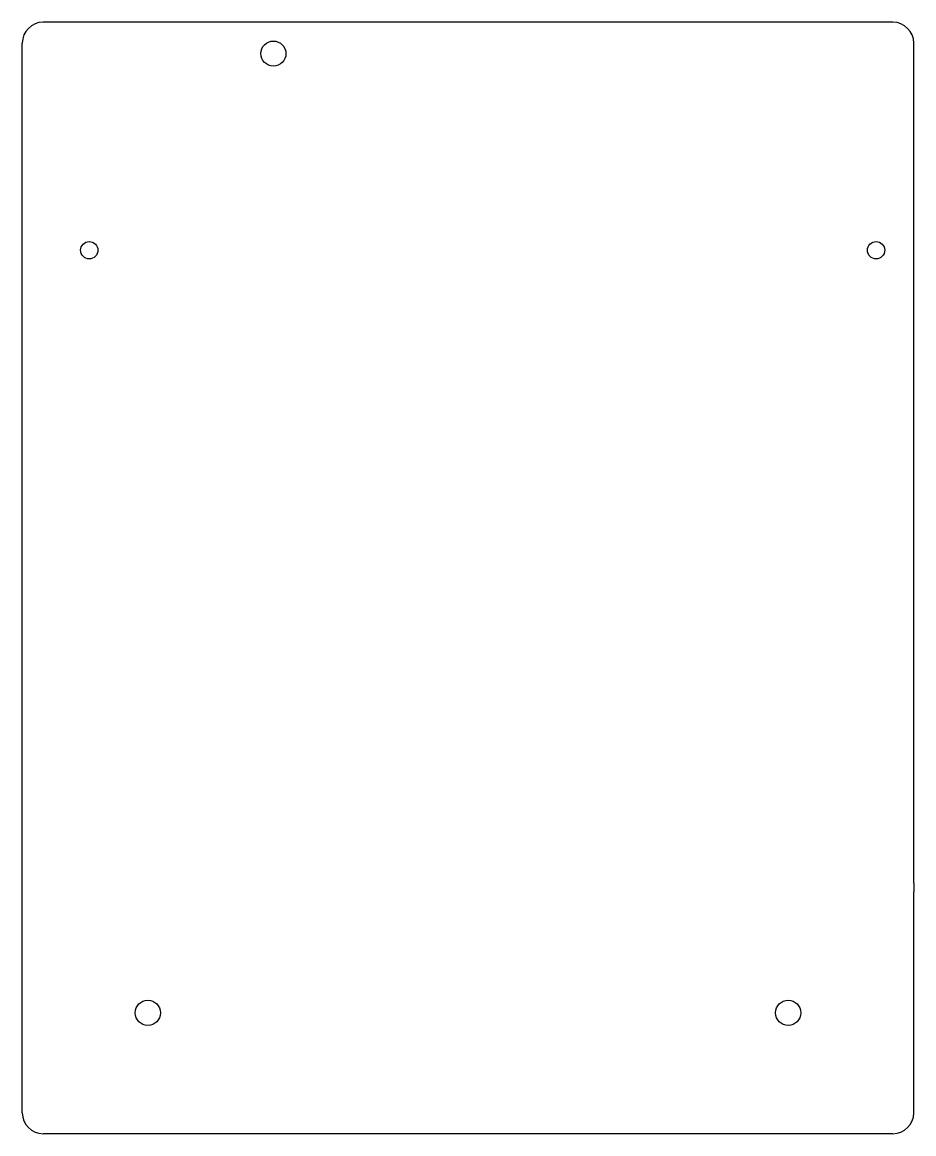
# Model space of a CAD drawing. Header units: millimetres. Extents: x 61 to 274, y -49 to 217.
import ezdxf

# ---------------------------------------------------------------- set-up
doc = ezdxf.new("R2010")
doc.units = ezdxf.units.MM
doc.layers.add('CANTONEIRA_208X6', color=7, linetype='Continuous')
doc.layers.add('Default', color=7, linetype='Continuous')

# ---------------------------------------------------------------- blocks, each defined once
blk = doc.blocks.new('SE')
at = {"layer": 'CANTONEIRA_208X6', "color": 7, "linetype": 'Continuous'}
for p, q in [((268.99, 216.8), (65.99, 216.8)), ((60.99, 11), (60.99, 211.8)), ((273.99, 11), (273.99, 211.8)), ((60.99, 8.9), (60.99, 11)), ((273.99, 11), (273.99, 8.9)), ((60.99, -43.9), (60.99, 8.9)), ((273.99, -43.9), (273.99, 8.9)), ((268.99, -48.9), (65.99, -48.9))]:
    blk.add_line(p, q, dxfattribs=at)
for centre, radius in [((120.99, 209.3), 3), ((76.99, 162.3), 2.07), ((264.99, 162.3), 2.07), ((90.99, -20), 3), ((243.99, -20), 3)]:
    blk.add_circle(centre, radius, dxfattribs=at)
for centre, start, end in [((65.99, 211.8), 90, 180), ((268.99, 211.8), 0, 90), ((65.99, -43.9), 180, 270), ((268.99, -43.9), 270, 0)]:
    blk.add_arc(centre, 5, start, end, dxfattribs=at)

msp = doc.modelspace()

# ---------------------------------------------------------------- block references
at = {"layer": 'Default'}
msp.add_blockref('SE', (0, 0), dxfattribs=at)

doc.saveas('drawing.dxf')
